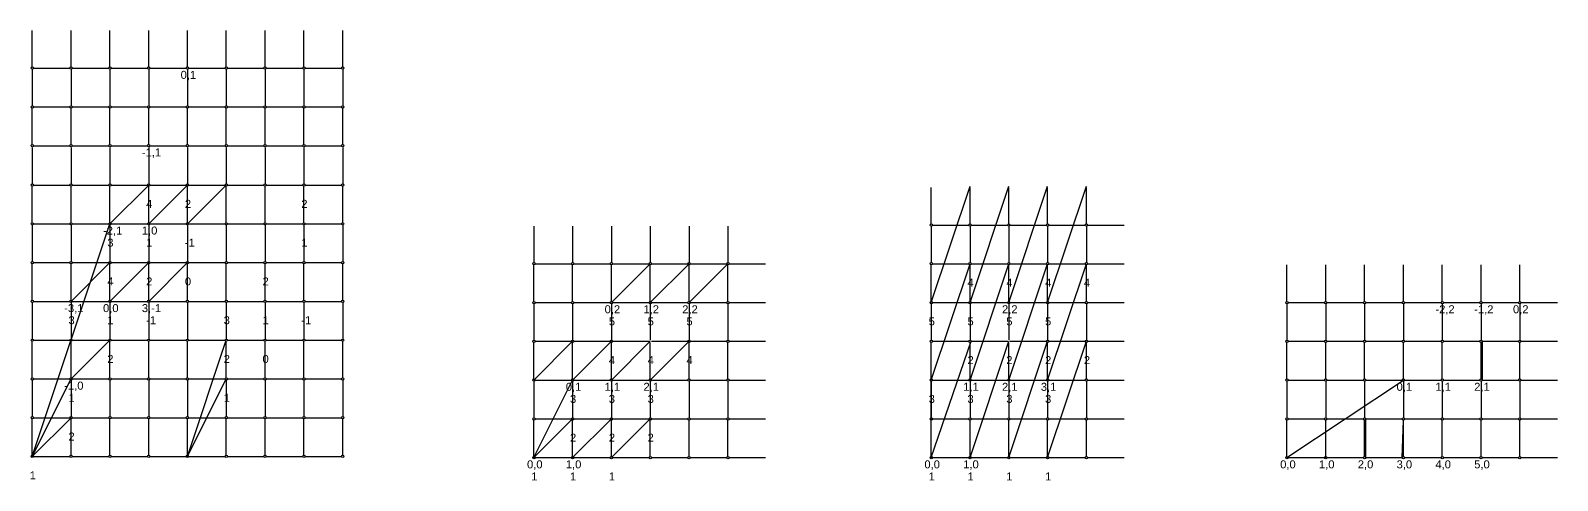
# Model space of a CAD drawing. Header units: millimetres. Extents: x 939 to 21029, y -693 to 9787.
# Drawn here: x 7910 to 9877, y 1999 to 2579 of the extents above; entities that cross this region are included whole.
import ezdxf

# ---------------------------------------------------------------- set-up
doc = ezdxf.new("R2010")
doc.units = ezdxf.units.MM
for name, color, linetype, lineweight in [('橘黄色', 30, 'Continuous', 30), ('浅蓝色', 141, 'Continuous', 30), ('灰色', 9, 'Continuous', 30), ('红色', 1, 'Continuous', 30), ('蓝色', 160, 'Continuous', 30), ('黄色', 41, 'Continuous', 30), ('黑白', 7, 'Continuous', 30)]:
    doc.layers.add(name, color=color, linetype=linetype, lineweight=lineweight)
doc.styles.get("Standard").update_dxf_attribs({"font": 'arial.ttf'})

msp = doc.modelspace()

# ---------------------------------------------------------------- linework, layer by layer
at = {"layer": '橘黄色'}
for p, q in [((7912.3, 2529.4), (7912.3, 2482.4)), ((7962.3, 2529.4), (7962.3, 2482.4)), ((8012.3, 2529.4), (8012.3, 2482.4)), ((8062.3, 2529.4), (8062.3, 2482.4)), ((8112.3, 2529.4), (8112.3, 2482.4)), ((8162.3, 2529.4), (8162.3, 2482.4)), ((8212.3, 2529.4), (8212.3, 2482.4)), ((8262.3, 2529.4), (8262.3, 2482.4)), ((8312.3, 2529.4), (8312.3, 2482.4)), ((7912.3, 2428.6), (7912.3, 2381.6)), ((7962.3, 2428.6), (7962.3, 2381.6)), ((8012.3, 2428.6), (8012.3, 2381.6)), ((8062.3, 2428.6), (8062.3, 2381.6)), ((8112.3, 2428.6), (8112.3, 2381.6)), ((8162.3, 2428.6), (8162.3, 2381.6)), ((8212.3, 2428.6), (8212.3, 2381.6)), ((8262.3, 2428.6), (8262.3, 2381.6)), ((8312.3, 2428.6), (8312.3, 2381.6)), ((7912.3, 2328.6), (7912.3, 2281.6)), ((7962.3, 2328.6), (7962.3, 2281.6)), ((8012.3, 2328.6), (8012.3, 2281.6)), ((8062.3, 2328.6), (8062.3, 2281.6)), ((8112.3, 2328.6), (8112.3, 2281.6)), ((8162.3, 2328.6), (8162.3, 2281.6)), ((8212.3, 2328.6), (8212.3, 2281.6)), ((8262.3, 2328.6), (8262.3, 2281.6)), ((8312.3, 2328.6), (8312.3, 2281.6)), ((8558.6, 2327.1), (8558.6, 2280.1)), ((8608.6, 2327.1), (8608.6, 2280.1)), ((8658.6, 2327.1), (8658.6, 2280.1)), ((8708.6, 2327.1), (8708.6, 2280.1)), ((8758.6, 2327.1), (8758.6, 2280.1)), ((8808.6, 2327.1), (8808.6, 2280.1)), ((9070.6, 2327.1), (9070.6, 2280.1)), ((9120.6, 2327.1), (9120.6, 2280.1)), ((9170.6, 2327.1), (9170.6, 2280.1)), ((9220.6, 2327.1), (9220.6, 2280.1)), ((9270.6, 2327.1), (9270.6, 2280.1)), ((7912.3, 2228.6), (7912.3, 2181.6)), ((7962.3, 2228.6), (7962.3, 2181.6)), ((8012.3, 2228.6), (8012.3, 2181.6)), ((8062.3, 2228.6), (8062.3, 2181.6)), ((8112.3, 2228.6), (8112.3, 2181.6)), ((8162.3, 2228.6), (8162.3, 2181.6)), ((8212.3, 2228.6), (8212.3, 2181.6)), ((8262.3, 2228.6), (8262.3, 2181.6)), ((8312.3, 2228.6), (8312.3, 2181.6)), ((8558.6, 2227.1), (8558.6, 2180.1)), ((8608.6, 2227.1), (8608.6, 2180.1)), ((8658.6, 2227.1), (8658.6, 2180.1)), ((8708.6, 2227.1), (8708.6, 2180.1)), ((8758.6, 2227.1), (8758.6, 2180.1)), ((8808.6, 2227.1), (8808.6, 2180.1)), ((9070.6, 2227.1), (9070.6, 2180.1)), ((9120.6, 2227.1), (9120.6, 2180.1)), ((9170.6, 2227.1), (9170.6, 2180.1)), ((9220.6, 2227.1), (9220.6, 2180.1)), ((9270.6, 2227.1), (9270.6, 2180.1)), ((9529, 2227.1), (9529, 2180.1)), ((9579, 2227.1), (9579, 2180.1)), ((9629, 2227.1), (9629, 2180.1)), ((9679, 2227.1), (9679, 2180.1)), ((9729, 2227.1), (9729, 2180.1)), ((9779, 2227.1), (9779, 2180.1)), ((9829, 2227.1), (9829, 2180.1)), ((7912.3, 2128.6), (7912.3, 2081.6)), ((7962.3, 2128.6), (7962.3, 2081.6)), ((8012.3, 2128.6), (8012.3, 2081.6)), ((8062.3, 2128.6), (8062.3, 2081.6)), ((8112.3, 2128.6), (8112.3, 2081.6)), ((8162.3, 2128.6), (8162.3, 2081.6)), ((8212.3, 2128.6), (8212.3, 2081.6)), ((8262.3, 2128.6), (8262.3, 2081.6)), ((8312.3, 2128.6), (8312.3, 2081.6)), ((8558.6, 2127.1), (8558.6, 2080.1)), ((8608.6, 2127.1), (8608.6, 2080.1)), ((8658.6, 2127.1), (8658.6, 2080.1)), ((8708.6, 2127.1), (8708.6, 2080.1)), ((8758.6, 2127.1), (8758.6, 2080.1)), ((8808.6, 2127.1), (8808.6, 2080.1)), ((9070.6, 2127.1), (9070.6, 2080.1)), ((9120.6, 2127.1), (9120.6, 2080.1)), ((9170.6, 2127.1), (9170.6, 2080.1)), ((9220.6, 2127.1), (9220.6, 2080.1)), ((9270.6, 2127.1), (9270.6, 2080.1)), ((9529, 2127.1), (9529, 2080.1)), ((9579, 2127.1), (9579, 2080.1)), ((9629, 2127.1), (9629, 2080.1)), ((9679, 2127.1), (9679, 2080.1)), ((9729, 2127.1), (9729, 2080.1)), ((9779, 2127.1), (9779, 2080.1)), ((9829, 2127.1), (9829, 2080.1))]:
    msp.add_line(p, q, dxfattribs=at)
at = {"layer": '浅蓝色'}
for p, q in [((7912.3, 2532.4), (7912.3, 2579.4)), ((7962.3, 2532.4), (7962.3, 2579.4)), ((8012.3, 2532.4), (8012.3, 2579.4)), ((8062.3, 2532.4), (8062.3, 2579.4)), ((8112.3, 2532.4), (8112.3, 2579.4)), ((8162.3, 2532.4), (8162.3, 2579.4)), ((8212.3, 2532.4), (8212.3, 2579.4)), ((8262.3, 2532.4), (8262.3, 2579.4)), ((8312.3, 2532.4), (8312.3, 2579.4)), ((7912.3, 2432.4), (7912.3, 2479.4)), ((7962.3, 2432.4), (7962.3, 2479.4)), ((8012.3, 2432.4), (8012.3, 2479.4)), ((8062.3, 2432.4), (8062.3, 2479.4)), ((8112.3, 2432.4), (8112.3, 2479.4)), ((8162.3, 2432.4), (8162.3, 2479.4)), ((8212.3, 2432.4), (8212.3, 2479.4)), ((8262.3, 2432.4), (8262.3, 2479.4)), ((8312.3, 2432.4), (8312.3, 2479.4)), ((7912.3, 2331.6), (7912.3, 2378.6)), ((7962.3, 2331.6), (7962.3, 2378.6)), ((8012.3, 2331.6), (8012.3, 2378.6)), ((8062.3, 2331.6), (8062.3, 2378.6)), ((8112.3, 2331.6), (8112.3, 2378.6)), ((8162.3, 2331.6), (8162.3, 2378.6)), ((8212.3, 2331.6), (8212.3, 2378.6)), ((8262.3, 2331.6), (8262.3, 2378.6)), ((8312.3, 2331.6), (8312.3, 2378.6)), ((9070.6, 2330.1), (9070.6, 2377.1)), ((9120.6, 2330.1), (9120.6, 2377.1)), ((9170.6, 2330.1), (9170.6, 2377.1)), ((9220.6, 2330.1), (9220.6, 2377.1)), ((9270.6, 2330.1), (9270.6, 2377.1)), ((7912.3, 2231.6), (7912.3, 2278.6)), ((7962.3, 2231.6), (7962.3, 2278.6)), ((8012.3, 2231.6), (8012.3, 2278.6)), ((8062.3, 2231.6), (8062.3, 2278.6)), ((8112.3, 2231.6), (8112.3, 2278.6)), ((8162.3, 2231.6), (8162.3, 2278.6)), ((8212.3, 2231.6), (8212.3, 2278.6)), ((8262.3, 2231.6), (8262.3, 2278.6)), ((8312.3, 2231.6), (8312.3, 2278.6)), ((8558.6, 2230.1), (8558.6, 2277.1)), ((8608.6, 2230.1), (8608.6, 2277.1)), ((8658.6, 2230.1), (8658.6, 2277.1)), ((8708.6, 2230.1), (8708.6, 2277.1)), ((8758.6, 2230.1), (8758.6, 2277.1)), ((8808.6, 2230.1), (8808.6, 2277.1)), ((9070.6, 2230.1), (9070.6, 2277.1)), ((9120.6, 2230.1), (9120.6, 2277.1)), ((9170.6, 2230.1), (9170.6, 2277.1)), ((9220.6, 2230.1), (9220.6, 2277.1)), ((9270.6, 2230.1), (9270.6, 2277.1)), ((9529, 2230.1), (9529, 2277.1)), ((9579, 2230.1), (9579, 2277.1)), ((9629, 2230.1), (9629, 2277.1)), ((9679, 2230.1), (9679, 2277.1)), ((9729, 2230.1), (9729, 2277.1)), ((9779, 2230.1), (9779, 2277.1)), ((9829, 2230.1), (9829, 2277.1)), ((7912.3, 2131.6), (7912.3, 2178.6)), ((7962.3, 2131.6), (7962.3, 2178.6)), ((8012.3, 2131.6), (8012.3, 2178.6)), ((8062.3, 2131.6), (8062.3, 2178.6)), ((8112.3, 2131.6), (8112.3, 2178.6)), ((8162.3, 2131.6), (8162.3, 2178.6)), ((8212.3, 2131.6), (8212.3, 2178.6)), ((8262.3, 2131.6), (8262.3, 2178.6)), ((8312.3, 2131.6), (8312.3, 2178.6)), ((8558.6, 2130.1), (8558.6, 2177.1)), ((8608.6, 2130.1), (8608.6, 2177.1)), ((8658.6, 2130.1), (8658.6, 2177.1)), ((8708.6, 2130.1), (8708.6, 2177.1)), ((8758.6, 2130.1), (8758.6, 2177.1)), ((8808.6, 2130.1), (8808.6, 2177.1)), ((9070.6, 2130.1), (9070.6, 2177.1)), ((9120.6, 2130.1), (9120.6, 2177.1)), ((9170.6, 2130.1), (9170.6, 2177.1)), ((9220.6, 2130.1), (9220.6, 2177.1)), ((9270.6, 2130.1), (9270.6, 2177.1)), ((9529, 2130.1), (9529, 2177.1)), ((9579, 2130.1), (9579, 2177.1)), ((9629, 2130.1), (9629, 2177.1)), ((9679, 2130.1), (9679, 2177.1)), ((9729, 2130.1), (9729, 2177.1)), ((9779, 2130.1), (9779, 2177.1)), ((9829, 2130.1), (9829, 2177.1)), ((7912.3, 2031.6), (7912.3, 2078.6)), ((7962.3, 2031.6), (7962.3, 2078.6)), ((8012.3, 2031.6), (8012.3, 2078.6)), ((8062.3, 2031.6), (8062.3, 2078.6)), ((8112.3, 2031.6), (8112.3, 2078.6)), ((8162.3, 2031.6), (8162.3, 2078.6)), ((8212.3, 2031.6), (8212.3, 2078.6)), ((8262.3, 2031.6), (8262.3, 2078.6)), ((8312.3, 2031.6), (8312.3, 2078.6)), ((8558.6, 2030.1), (8558.6, 2077.1)), ((8608.6, 2030.1), (8608.6, 2077.1)), ((8658.6, 2030.1), (8658.6, 2077.1)), ((8708.6, 2030.1), (8708.6, 2077.1)), ((8758.6, 2030.1), (8758.6, 2077.1)), ((8808.6, 2030.1), (8808.6, 2077.1)), ((9070.6, 2030.1), (9070.6, 2077.1)), ((9120.6, 2030.1), (9120.6, 2077.1)), ((9170.6, 2030.1), (9170.6, 2077.1)), ((9220.6, 2030.1), (9220.6, 2077.1)), ((9270.6, 2030.1), (9270.6, 2077.1)), ((9529, 2030.1), (9529, 2077.1)), ((9579, 2030.1), (9579, 2077.1)), ((9629, 2030.1), (9629, 2077.1)), ((9679, 2030.1), (9679, 2077.1)), ((9729, 2030.1), (9729, 2077.1)), ((9779, 2030.1), (9779, 2077.1)), ((9829, 2030.1), (9829, 2077.1))]:
    msp.add_line(p, q, dxfattribs=at)
at = {"layer": '灰色'}
for p, q in [((7913.8, 2530.9), (7960.8, 2530.9)), ((7963.8, 2530.9), (8010.8, 2530.9)), ((8013.8, 2530.9), (8060.8, 2530.9)), ((8063.8, 2530.9), (8110.8, 2530.9)), ((8113.8, 2530.9), (8160.8, 2530.9)), ((8163.8, 2530.9), (8210.8, 2530.9)), ((8213.8, 2530.9), (8260.8, 2530.9)), ((8263.8, 2530.9), (8310.8, 2530.9)), ((7913.8, 2480.9), (7960.8, 2480.9)), ((7963.8, 2480.9), (8010.8, 2480.9)), ((8013.8, 2480.9), (8060.8, 2480.9)), ((8063.8, 2480.9), (8110.8, 2480.9)), ((8113.8, 2480.9), (8160.8, 2480.9)), ((8163.8, 2480.9), (8210.8, 2480.9)), ((8213.8, 2480.9), (8260.8, 2480.9)), ((8263.8, 2480.9), (8310.8, 2480.9)), ((7913.8, 2430.9), (7960.8, 2430.9)), ((7963.8, 2430.9), (8010.8, 2430.9)), ((8013.8, 2430.9), (8060.8, 2430.9)), ((8063.8, 2430.9), (8110.8, 2430.9)), ((8113.8, 2430.9), (8160.8, 2430.9)), ((8163.8, 2430.9), (8210.8, 2430.9)), ((8213.8, 2430.9), (8260.8, 2430.9)), ((8263.8, 2430.9), (8310.8, 2430.9)), ((7913.8, 2380.1), (7960.8, 2380.1)), ((7963.8, 2380.1), (8010.8, 2380.1)), ((8013.8, 2380.1), (8060.8, 2380.1)), ((8063.8, 2380.1), (8110.8, 2380.1)), ((8113.8, 2380.1), (8160.8, 2380.1)), ((8163.8, 2380.1), (8210.8, 2380.1)), ((8213.8, 2380.1), (8260.8, 2380.1)), ((8263.8, 2380.1), (8310.8, 2380.1)), ((7913.8, 2330.1), (7960.8, 2330.1)), ((7963.8, 2330.1), (8010.8, 2330.1)), ((8013.8, 2330.1), (8060.8, 2330.1)), ((8063.8, 2330.1), (8110.8, 2330.1)), ((8113.8, 2330.1), (8160.8, 2330.1)), ((8163.8, 2330.1), (8210.8, 2330.1)), ((8213.8, 2330.1), (8260.8, 2330.1)), ((8263.8, 2330.1), (8310.8, 2330.1)), ((9072.1, 2328.6), (9119.1, 2328.6)), ((9122.1, 2328.6), (9169.1, 2328.6)), ((9172.1, 2328.6), (9219.1, 2328.6)), ((9222.1, 2328.6), (9269.1, 2328.6)), ((9272.1, 2328.6), (9319.1, 2328.6)), ((7913.8, 2280.1), (7960.8, 2280.1)), ((7963.8, 2280.1), (8010.8, 2280.1)), ((8013.8, 2280.1), (8060.8, 2280.1)), ((8063.8, 2280.1), (8110.8, 2280.1)), ((8113.8, 2280.1), (8160.8, 2280.1)), ((8163.8, 2280.1), (8210.8, 2280.1)), ((8213.8, 2280.1), (8260.8, 2280.1)), ((8263.8, 2280.1), (8310.8, 2280.1)), ((8560.1, 2278.6), (8607.1, 2278.6)), ((8610.1, 2278.6), (8657.1, 2278.6)), ((8660.1, 2278.6), (8707.1, 2278.6)), ((8710.1, 2278.6), (8757.1, 2278.6)), ((8760.1, 2278.6), (8807.1, 2278.6)), ((8810.1, 2278.6), (8857.1, 2278.6)), ((9072.1, 2278.6), (9119.1, 2278.6)), ((9122.1, 2278.6), (9169.1, 2278.6)), ((9172.1, 2278.6), (9219.1, 2278.6)), ((9222.1, 2278.6), (9269.1, 2278.6)), ((9272.1, 2278.6), (9319.1, 2278.6)), ((7913.8, 2230.1), (7960.8, 2230.1)), ((7963.8, 2230.1), (8010.8, 2230.1)), ((8013.8, 2230.1), (8060.8, 2230.1)), ((8063.8, 2230.1), (8110.8, 2230.1)), ((8113.8, 2230.1), (8160.8, 2230.1)), ((8163.8, 2230.1), (8210.8, 2230.1)), ((8213.8, 2230.1), (8260.8, 2230.1)), ((8263.8, 2230.1), (8310.8, 2230.1)), ((8560.1, 2228.6), (8607.1, 2228.6)), ((8610.1, 2228.6), (8657.1, 2228.6)), ((8660.1, 2228.6), (8707.1, 2228.6)), ((8710.1, 2228.6), (8757.1, 2228.6)), ((8760.1, 2228.6), (8807.1, 2228.6)), ((8810.1, 2228.6), (8857.1, 2228.6)), ((9072.1, 2228.6), (9119.1, 2228.6)), ((9122.1, 2228.6), (9169.1, 2228.6)), ((9172.1, 2228.6), (9219.1, 2228.6)), ((9222.1, 2228.6), (9269.1, 2228.6)), ((9272.1, 2228.6), (9319.1, 2228.6)), ((9530.5, 2228.6), (9577.5, 2228.6)), ((9580.5, 2228.6), (9627.5, 2228.6)), ((9630.5, 2228.6), (9677.5, 2228.6)), ((9680.5, 2228.6), (9727.5, 2228.6)), ((9730.5, 2228.6), (9777.5, 2228.6)), ((9780.5, 2228.6), (9827.5, 2228.6)), ((9830.5, 2228.6), (9877.5, 2228.6)), ((7913.8, 2180.1), (7960.8, 2180.1)), ((7963.8, 2180.1), (8010.8, 2180.1)), ((8013.8, 2180.1), (8060.8, 2180.1)), ((8063.8, 2180.1), (8110.8, 2180.1)), ((8113.8, 2180.1), (8160.8, 2180.1)), ((8163.8, 2180.1), (8210.8, 2180.1)), ((8213.8, 2180.1), (8260.8, 2180.1)), ((8263.8, 2180.1), (8310.8, 2180.1)), ((8560.1, 2178.6), (8607.1, 2178.6)), ((8610.1, 2178.6), (8657.1, 2178.6)), ((8660.1, 2178.6), (8707.1, 2178.6)), ((8710.1, 2178.6), (8757.1, 2178.6)), ((8760.1, 2178.6), (8807.1, 2178.6)), ((8810.1, 2178.6), (8857.1, 2178.6)), ((9072.1, 2178.6), (9119.1, 2178.6)), ((9122.1, 2178.6), (9169.1, 2178.6)), ((9172.1, 2178.6), (9219.1, 2178.6)), ((9222.1, 2178.6), (9269.1, 2178.6)), ((9272.1, 2178.6), (9319.1, 2178.6)), ((9530.5, 2178.6), (9577.5, 2178.6)), ((9580.5, 2178.6), (9627.5, 2178.6)), ((9630.5, 2178.6), (9677.5, 2178.6)), ((9680.5, 2178.6), (9727.5, 2178.6)), ((9730.5, 2178.6), (9777.5, 2178.6)), ((9780.5, 2178.6), (9827.5, 2178.6)), ((9830.5, 2178.6), (9877.5, 2178.6)), ((7913.8, 2130.1), (7960.8, 2130.1)), ((7963.8, 2130.1), (8010.8, 2130.1)), ((8013.8, 2130.1), (8060.8, 2130.1)), ((8063.8, 2130.1), (8110.8, 2130.1)), ((8113.8, 2130.1), (8160.8, 2130.1)), ((8163.8, 2130.1), (8210.8, 2130.1)), ((8213.8, 2130.1), (8260.8, 2130.1)), ((8263.8, 2130.1), (8310.8, 2130.1)), ((8560.1, 2128.6), (8607.1, 2128.6)), ((8610.1, 2128.6), (8657.1, 2128.6)), ((8660.1, 2128.6), (8707.1, 2128.6)), ((8710.1, 2128.6), (8757.1, 2128.6)), ((8760.1, 2128.6), (8807.1, 2128.6)), ((8810.1, 2128.6), (8857.1, 2128.6)), ((9072.1, 2128.6), (9119.1, 2128.6)), ((9122.1, 2128.6), (9169.1, 2128.6)), ((9172.1, 2128.6), (9219.1, 2128.6)), ((9222.1, 2128.6), (9269.1, 2128.6)), ((9272.1, 2128.6), (9319.1, 2128.6)), ((9530.5, 2128.6), (9577.5, 2128.6)), ((9580.5, 2128.6), (9627.5, 2128.6)), ((9630.5, 2128.6), (9677.5, 2128.6)), ((9680.5, 2128.6), (9727.5, 2128.6)), ((9730.5, 2128.6), (9777.5, 2128.6)), ((9780.5, 2128.6), (9827.5, 2128.6)), ((9830.5, 2128.6), (9877.5, 2128.6)), ((7913.8, 2080.1), (7960.8, 2080.1)), ((7963.8, 2080.1), (8010.8, 2080.1)), ((8013.8, 2080.1), (8060.8, 2080.1)), ((8063.8, 2080.1), (8110.8, 2080.1)), ((8113.8, 2080.1), (8160.8, 2080.1)), ((8163.8, 2080.1), (8210.8, 2080.1)), ((8213.8, 2080.1), (8260.8, 2080.1)), ((8263.8, 2080.1), (8310.8, 2080.1)), ((8560.1, 2078.6), (8607.1, 2078.6)), ((8610.1, 2078.6), (8657.1, 2078.6)), ((8660.1, 2078.6), (8707.1, 2078.6)), ((8710.1, 2078.6), (8757.1, 2078.6)), ((8760.1, 2078.6), (8807.1, 2078.6)), ((8810.1, 2078.6), (8857.1, 2078.6)), ((9072.1, 2078.6), (9119.1, 2078.6)), ((9122.1, 2078.6), (9169.1, 2078.6)), ((9172.1, 2078.6), (9219.1, 2078.6)), ((9222.1, 2078.6), (9269.1, 2078.6)), ((9272.1, 2078.6), (9319.1, 2078.6)), ((9530.5, 2078.6), (9577.5, 2078.6)), ((9580.5, 2078.6), (9627.5, 2078.6)), ((9630.5, 2078.6), (9677.5, 2078.6)), ((9680.5, 2078.6), (9727.5, 2078.6)), ((9730.5, 2078.6), (9777.5, 2078.6)), ((9780.5, 2078.6), (9827.5, 2078.6)), ((9830.5, 2078.6), (9877.5, 2078.6)), ((7913.8, 2030.1), (7960.8, 2030.1)), ((7963.8, 2030.1), (8010.8, 2030.1)), ((8013.8, 2030.1), (8060.8, 2030.1)), ((8063.8, 2030.1), (8110.8, 2030.1)), ((8113.8, 2030.1), (8160.8, 2030.1)), ((8163.8, 2030.1), (8210.8, 2030.1)), ((8213.8, 2030.1), (8260.8, 2030.1)), ((8263.8, 2030.1), (8310.8, 2030.1)), ((8560.1, 2028.6), (8607.1, 2028.6)), ((8610.1, 2028.6), (8657.1, 2028.6)), ((8660.1, 2028.6), (8707.1, 2028.6)), ((8710.1, 2028.6), (8757.1, 2028.6)), ((8760.1, 2028.6), (8807.1, 2028.6)), ((8810.1, 2028.6), (8857.1, 2028.6)), ((9072.1, 2028.6), (9119.1, 2028.6)), ((9122.1, 2028.6), (9169.1, 2028.6)), ((9172.1, 2028.6), (9219.1, 2028.6)), ((9222.1, 2028.6), (9269.1, 2028.6)), ((9272.1, 2028.6), (9319.1, 2028.6)), ((9530.5, 2028.6), (9577.5, 2028.6)), ((9580.5, 2028.6), (9627.5, 2028.6)), ((9630.5, 2028.6), (9677.5, 2028.6)), ((9680.5, 2028.6), (9727.5, 2028.6)), ((9730.5, 2028.6), (9777.5, 2028.6)), ((9780.5, 2028.6), (9827.5, 2028.6)), ((9830.5, 2028.6), (9877.5, 2028.6))]:
    msp.add_line(p, q, dxfattribs=at)
at = {"layer": '红色'}
for p, q in [((7912.3, 2030.1), (8012.3, 2330.1)), ((8112.3, 2030.1), (8162.3, 2180.1)), ((7912.3, 2030.1), (7962.3, 2130.1)), ((8112.3, 2030.1), (8162.3, 2130.1)), ((8558.6, 2028.6), (8608.6, 2128.6)), ((9070.6, 2028.6), (9070.6, 2128.6)), ((9529, 2028.6), (9679, 2128.6)), ((8558.6, 2028.6), (8608.6, 2028.6)), ((9070.6, 2028.6), (9120.6, 2028.6)), ((9529, 2028.6), (9579, 2028.6))]:
    msp.add_line(p, q, dxfattribs=at)
at = {"layer": '蓝色'}
for centre in [(7912.3, 2480.9), (7962.3, 2480.9), (8012.3, 2480.9), (8062.3, 2480.9), (8112.3, 2480.9), (8162.3, 2480.9), (8212.3, 2480.9), (8262.3, 2480.9), (8312.3, 2480.9), (7912.3, 2380.1), (7962.3, 2380.1), (8012.3, 2380.1), (8062.3, 2380.1), (8112.3, 2380.1), (8162.3, 2380.1), (8212.3, 2380.1), (8262.3, 2380.1), (8312.3, 2380.1), (7912.3, 2280.1), (7962.3, 2280.1), (8012.3, 2280.1), (8062.3, 2280.1), (8112.3, 2280.1), (8162.3, 2280.1), (8212.3, 2280.1), (8262.3, 2280.1), (8312.3, 2280.1), (8558.6, 2278.6), (8608.6, 2278.6), (8658.6, 2278.6), (8708.6, 2278.6), (8758.6, 2278.6), (8808.6, 2278.6), (9070.6, 2278.6), (9120.6, 2278.6), (9170.6, 2278.6), (9220.6, 2278.6), (9270.6, 2278.6), (7912.3, 2180.1), (7962.3, 2180.1), (8012.3, 2180.1), (8062.3, 2180.1), (8112.3, 2180.1), (8162.3, 2180.1), (8212.3, 2180.1), (8262.3, 2180.1), (8312.3, 2180.1), (8558.6, 2178.6), (8608.6, 2178.6), (8658.6, 2178.6), (8758.6, 2178.6), (8808.6, 2178.6), (9070.6, 2178.6), (9120.6, 2178.6), (9220.6, 2178.6), (9270.6, 2178.6), (9529, 2178.6), (9579, 2178.6), (9629, 2178.6), (9679, 2178.6), (9729, 2178.6), (9779, 2178.6), (9829, 2178.6), (7912.3, 2080.1), (7962.3, 2080.1), (8012.3, 2080.1), (8062.3, 2080.1), (8112.3, 2080.1), (8162.3, 2080.1), (8212.3, 2080.1), (8262.3, 2080.1), (8312.3, 2080.1), (8558.6, 2078.6), (8608.6, 2078.6), (8658.6, 2078.6), (8708.6, 2078.6), (8758.6, 2078.6), (8808.6, 2078.6), (9070.6, 2078.6), (9120.6, 2078.6), (9170.6, 2078.6), (9220.6, 2078.6), (9270.6, 2078.6), (9529, 2078.6), (9579, 2078.6), (9629, 2078.6), (9679, 2078.6), (9729, 2078.6), (9779, 2078.6), (9829, 2078.6)]:
    msp.add_circle(centre, 1.5, dxfattribs=at)
at = {"layer": '黄色'}
for p, q in [((8012.3, 2330.1), (8062.3, 2380.1)), ((8062.3, 2330.1), (8112.3, 2380.1)), ((8112.3, 2330.1), (8162.3, 2380.1)), ((9070.6, 2228.6), (9120.6, 2378.6)), ((9120.6, 2228.6), (9170.6, 2378.6)), ((9170.6, 2228.6), (9220.6, 2378.6)), ((9220.6, 2228.6), (9270.6, 2378.6)), ((7962.3, 2230.1), (8012.3, 2280.1)), ((8012.3, 2230.1), (8062.3, 2280.1)), ((8062.3, 2230.1), (8112.3, 2280.1)), ((8658.6, 2228.6), (8708.6, 2278.6)), ((8708.6, 2228.6), (8758.6, 2278.6)), ((8758.6, 2228.6), (8808.6, 2278.6)), ((9070.6, 2128.6), (9120.6, 2278.6)), ((9120.6, 2128.6), (9170.6, 2278.6)), ((9170.6, 2128.6), (9220.6, 2278.6)), ((9220.6, 2128.6), (9270.6, 2278.6)), ((7962.3, 2130.1), (8012.3, 2180.1)), ((8558.6, 2128.6), (8608.6, 2178.6)), ((8608.6, 2128.6), (8658.6, 2178.6)), ((8658.6, 2128.6), (8708.6, 2178.6)), ((8708.6, 2128.6), (8758.6, 2178.6)), ((9070.6, 2028.6), (9122.1, 2178.6)), ((9120.6, 2028.6), (9170.6, 2178.6)), ((9170.6, 2028.6), (9220.6, 2178.6)), ((9220.6, 2028.6), (9270.6, 2178.6)), ((9780.5, 2178.6), (9780.5, 2128.6)), ((7912.3, 2030.1), (7962.3, 2080.1)), ((8558.6, 2028.6), (8608.6, 2078.6)), ((8608.6, 2028.6), (8658.6, 2078.6)), ((8658.6, 2028.6), (8708.6, 2078.6)), ((9630.5, 2028.6), (9630.5, 2078.6)), ((9677.5, 2028.6), (9679, 2077.1))]:
    msp.add_line(p, q, dxfattribs=at)
at = {"layer": '黑白'}
for centre in [(7912.3, 2530.9), (7962.3, 2530.9), (8012.3, 2530.9), (8062.3, 2530.9), (8112.3, 2530.9), (8162.3, 2530.9), (8212.3, 2530.9), (8262.3, 2530.9), (8312.3, 2530.9), (7912.3, 2430.9), (7962.3, 2430.9), (8012.3, 2430.9), (8062.3, 2430.9), (8112.3, 2430.9), (8162.3, 2430.9), (8212.3, 2430.9), (8262.3, 2430.9), (8312.3, 2430.9), (7912.3, 2330.1), (7962.3, 2330.1), (8012.3, 2330.1), (8062.3, 2330.1), (8112.3, 2330.1), (8162.3, 2330.1), (8212.3, 2330.1), (8262.3, 2330.1), (8312.3, 2330.1), (9070.6, 2328.6), (9120.6, 2328.6), (9170.6, 2328.6), (9220.6, 2328.6), (9270.6, 2328.6), (7912.3, 2230.1), (7962.3, 2230.1), (8012.3, 2230.1), (8062.3, 2230.1), (8112.3, 2230.1), (8162.3, 2230.1), (8212.3, 2230.1), (8262.3, 2230.1), (8312.3, 2230.1), (8558.6, 2228.6), (8608.6, 2228.6), (8658.6, 2228.6), (8708.6, 2228.6), (8758.6, 2228.6), (8808.6, 2228.6), (9070.6, 2228.6), (9120.6, 2228.6), (9170.6, 2228.6), (9220.6, 2228.6), (9270.6, 2228.6), (9529, 2228.6), (9579, 2228.6), (9629, 2228.6), (9679, 2228.6), (9729, 2228.6), (9779, 2228.6), (9829, 2228.6), (7912.3, 2130.1), (7962.3, 2130.1), (8012.3, 2130.1), (8062.3, 2130.1), (8112.3, 2130.1), (8162.3, 2130.1), (8212.3, 2130.1), (8262.3, 2130.1), (8312.3, 2130.1), (8558.6, 2128.6), (8608.6, 2128.6), (8658.6, 2128.6), (8708.6, 2128.6), (8758.6, 2128.6), (8808.6, 2128.6), (9070.6, 2128.6), (9120.6, 2128.6), (9170.6, 2128.6), (9220.6, 2128.6), (9270.6, 2128.6), (9529, 2128.6), (9579, 2128.6), (9629, 2128.6), (9679, 2128.6), (9729, 2128.6), (9779, 2128.6), (9829, 2128.6), (7912.3, 2030.1), (7962.3, 2030.1), (8012.3, 2030.1), (8062.3, 2030.1), (8112.3, 2030.1), (8162.3, 2030.1), (8212.3, 2030.1), (8262.3, 2030.1), (8312.3, 2030.1), (8558.6, 2028.6), (8608.6, 2028.6), (8658.6, 2028.6), (8708.6, 2028.6), (8758.6, 2028.6), (8808.6, 2028.6), (9070.6, 2028.6), (9120.6, 2028.6), (9170.6, 2028.6), (9220.6, 2028.6), (9270.6, 2028.6), (9529, 2028.6), (9579, 2028.6), (9629, 2028.6), (9679, 2028.6), (9729, 2028.6), (9779, 2028.6), (9829, 2028.6)]:
    msp.add_circle(centre, 1.5, dxfattribs=at)

# ---------------------------------------------------------------- texts
at = {"layer": '红色', "attachment_point": 1}
for s, insert, char_height in [('4', (8059, 2361), 10.3), ('2', (8109, 2361), 10.3), ('2', (8259, 2361), 10.3), ('3', (8009, 2311), 10.3), ('1', (8059, 2311), 10.3), ('-1', (8109, 2311), 10.31), ('1', (8259, 2311), 10.3), ('4', (8009, 2261), 10.3), ('2', (8059, 2261), 10.3), ('0', (8109, 2261), 10.3), ('2', (8209, 2261), 10.3), ('4', (9117.3, 2259.5), 10.3), ('4', (9167.3, 2259.5), 10.3), ('4', (9217.3, 2259.5), 10.3), ('4', (9267.3, 2259.5), 10.3), ('3', (7959, 2211), 10.3), ('1', (8009, 2211), 10.3), ('-1', (8059, 2211), 10.31), ('3', (8159, 2211), 10.3), ('1', (8209, 2211), 10.3), ('-1', (8259, 2211), 10.31), ('5', (8655.2, 2209.5), 10.3), ('5', (8705.2, 2209.5), 10.3), ('5', (8755.2, 2209.5), 10.3), ('5', (9067.3, 2209.5), 10.3), ('5', (9117.3, 2209.5), 10.3), ('5', (9167.3, 2209.5), 10.3), ('5', (9217.3, 2209.5), 10.3), ('2', (8009, 2161), 10.3), ('2', (8159, 2161), 10.3), ('0', (8209, 2161), 10.3), ('4', (8655.2, 2159.5), 10.3), ('4', (8705.2, 2159.5), 10.3), ('4', (8755.2, 2159.5), 10.3), ('2', (9117.3, 2159.5), 10.3), ('2', (9167.3, 2159.5), 10.3), ('2', (9217.3, 2159.5), 10.3), ('2', (9267.3, 2159.5), 10.3), ('1', (7959, 2111), 10.3), ('1', (8159, 2111), 10.3), ('3', (8605.2, 2109.5), 10.3), ('3', (8655.2, 2109.5), 10.3), ('3', (8705.2, 2109.5), 10.3), ('3', (9067.3, 2109.5), 10.3), ('3', (9117.3, 2109.5), 10.3), ('3', (9167.3, 2109.5), 10.3), ('3', (9217.3, 2109.5), 10.3), ('2', (7959, 2061), 10.3), ('2', (8605.2, 2059.5), 10.3), ('2', (8655.2, 2059.5), 10.3), ('2', (8705.2, 2059.5), 10.3), ('1', (7909, 2011), 10.3), ('1', (8555.2, 2009.5), 10.3), ('1', (8605.2, 2009.5), 10.3), ('1', (8655.2, 2009.5), 10.3), ('1', (9067.3, 2009.5), 10.3), ('1', (9117.3, 2009.5), 10.3), ('1', (9167.3, 2009.5), 10.3), ('1', (9217.3, 2009.5), 10.3)]:
    msp.add_mtext_dynamic_manual_height_columns(s, width=93.245, gutter_width=51.6, heights=[0], dxfattribs=dict(at, insert=insert, char_height=char_height))
at = {"layer": '黑白', "char_height": 10.31, "attachment_point": 1}
for s, insert in [('0,1', (8103.5, 2527.4)), ('-1,1', (8053.5, 2427.4)), ('-2,1', (8003.5, 2326.6)), ('1,0', (8053.5, 2326.6)), ('-3,1', (7953.5, 2226.6)), ('0,0', (8003.5, 2226.6)), ('3,-1', (8053.5, 2226.6)), ('0,2', (8649.8, 2225.1)), ('1,2', (8699.8, 2225.1)), ('2,2', (8749.8, 2225.1)), ('2,2', (9161.8, 2225.1)), ('-2,2', (9720.2, 2225.1)), ('-1,2', (9770.2, 2225.1)), ('0,2', (9820.2, 2225.1)), ('-1,0', (7953.5, 2126.6)), ('0,1', (8599.8, 2125.1)), ('1,1', (8649.8, 2125.1)), ('2,1', (8699.8, 2125.1)), ('1,1', (9111.8, 2125.1)), ('2,1', (9161.8, 2125.1)), ('3,1', (9211.8, 2125.1)), ('0,1', (9670.2, 2125.1)), ('1,1', (9720.2, 2125.1)), ('2,1', (9770.2, 2125.1)), ('0,0', (8549.8, 2025.1)), ('1,0', (8599.8, 2025.1)), ('0,0', (9061.8, 2025.1)), ('1,0', (9111.8, 2025.1)), ('0,0', (9520.2, 2025.1)), ('1,0', (9570.2, 2025.1)), ('2,0', (9620.2, 2025.1)), ('3,0', (9670.2, 2025.1)), ('4,0', (9720.2, 2025.1)), ('5,0', (9770.2, 2025.1))]:
    msp.add_mtext_dynamic_manual_height_columns(s, width=93.245, gutter_width=51.6, heights=[0], dxfattribs=dict(at, insert=insert))

doc.saveas('drawing.dxf')
